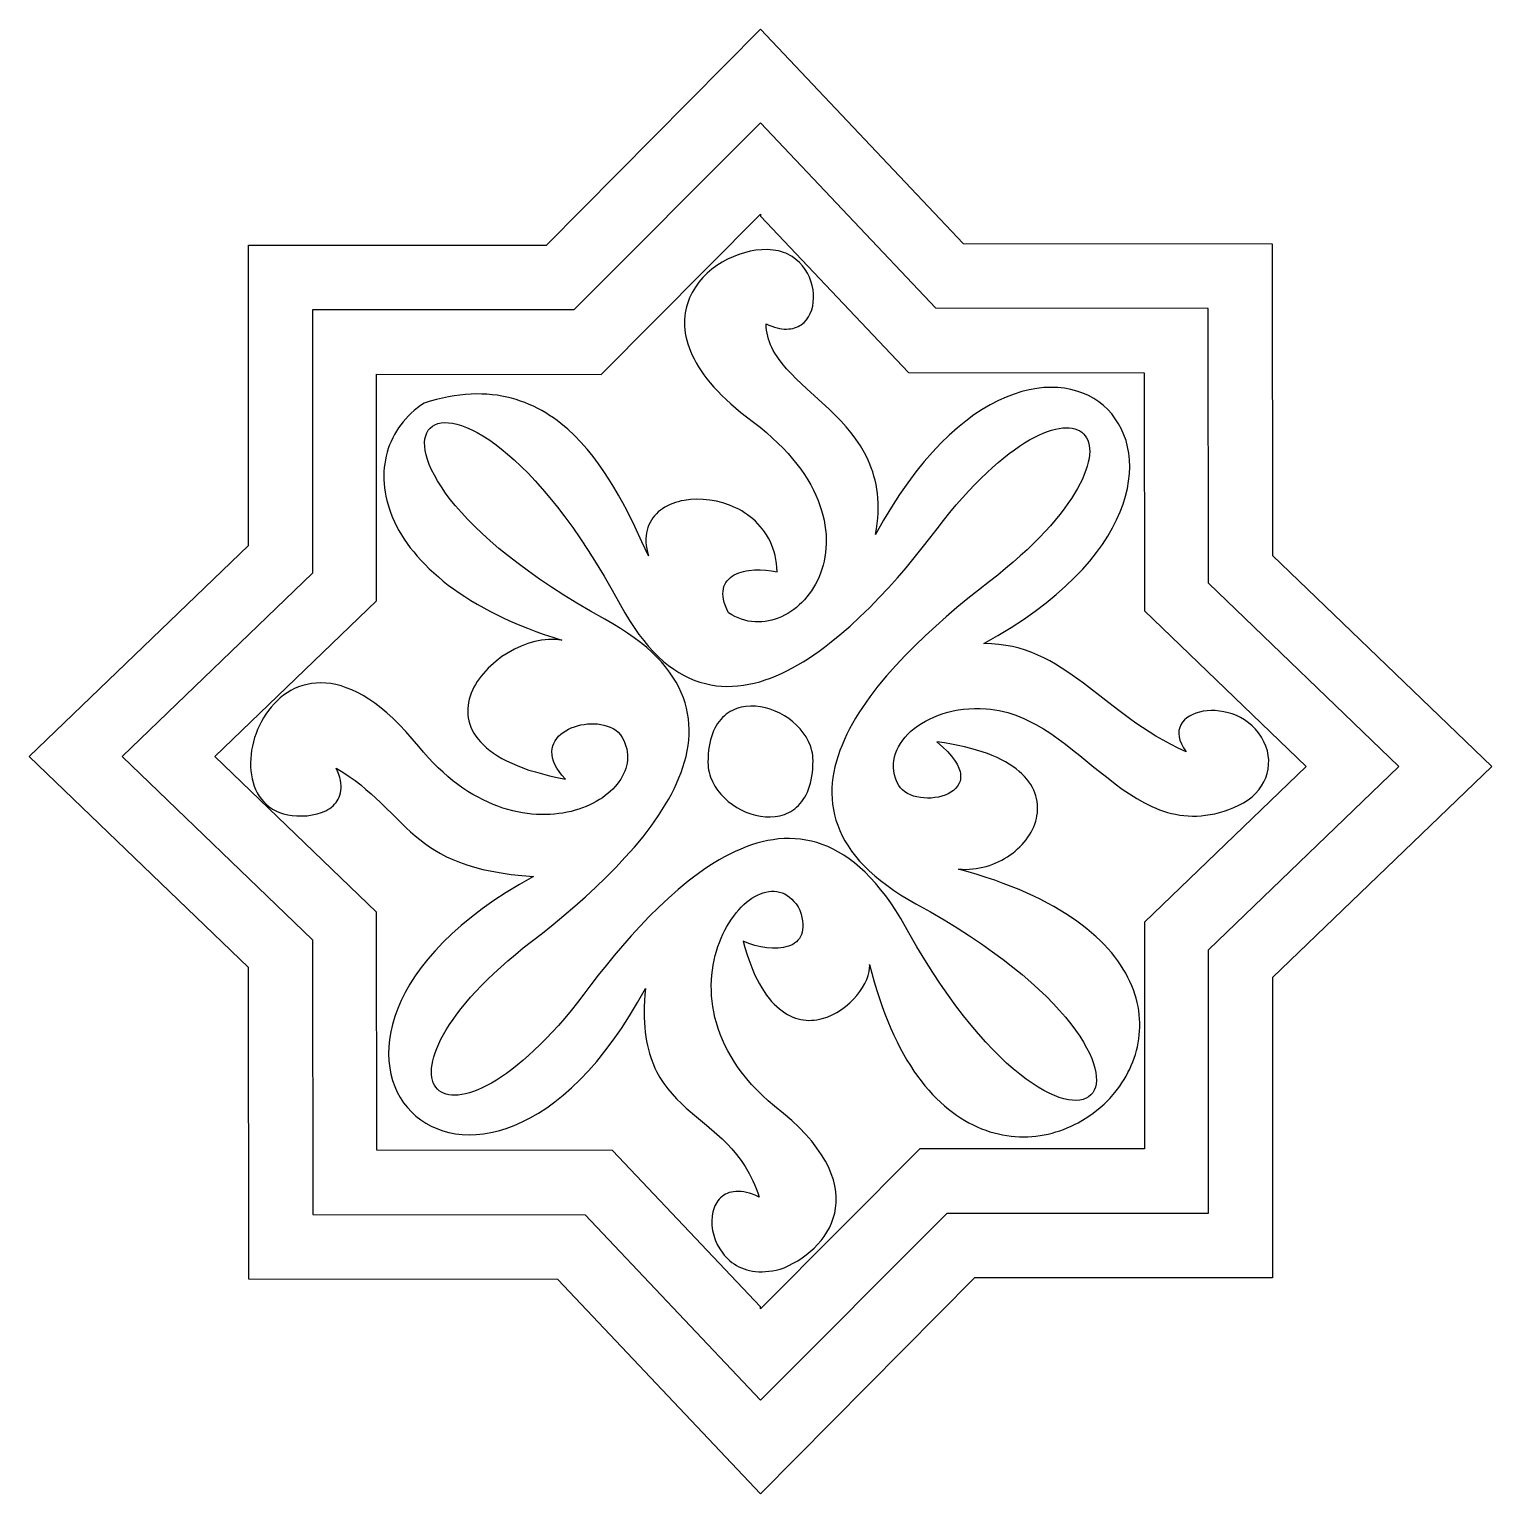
# Model space of a CAD drawing. Extents: x 1153 to 1359, y 576 to 598.
# Drawn here: x 1244.79 to 1266.75, y 575.87 to 597.87 of the extents above; entities that cross this region are included whole.
import ezdxf

# ---------------------------------------------------------------- set-up
doc = ezdxf.new("R2010")
doc.units = 0
doc.layers.add('LAYER_1', color=18, linetype='CONTINUOUS')

msp = doc.modelspace()

# ---------------------------------------------------------------- linework, layer by layer
at = {"layer": 'LAYER_1'}
for points in [[(1266.752, 586.794), (1263.459, 583.625), (1263.461, 579.112), (1258.986, 579.112), (1255.77, 575.869), (1252.724, 579.088), (1248.084, 579.093), (1248.081, 583.774), (1244.787, 586.944), (1248.081, 590.113), (1248.079, 594.626), (1252.554, 594.625), (1255.77, 597.869), (1258.815, 594.65), (1263.456, 594.644), (1263.458, 589.963)], [(1262.497, 584.04), (1265.359, 586.794), (1262.497, 589.548), (1262.495, 593.676), (1258.403, 593.68), (1255.77, 596.464), (1252.965, 593.655), (1249.041, 593.656), (1249.042, 589.698), (1246.18, 586.944), (1249.043, 584.189), (1249.045, 580.062), (1253.136, 580.057), (1255.77, 577.273), (1258.574, 580.082), (1262.499, 580.082)], [(1263.966, 586.794), (1261.535, 584.455), (1261.536, 581.052), (1258.163, 581.052), (1255.77, 578.648), (1255.77, 578.678), (1253.548, 581.026), (1250.006, 581.03), (1250.004, 584.605), (1247.573, 586.944), (1250.004, 589.283), (1250.003, 592.686), (1253.377, 592.685), (1255.77, 595.09), (1255.77, 595.059), (1257.991, 592.711), (1261.534, 592.707), (1261.535, 589.133)], [(1262.164, 587.015), (1262.044, 587.071), (1261.929, 587.129), (1261.817, 587.189), (1261.71, 587.251), (1261.606, 587.315), (1261.506, 587.38), (1261.408, 587.446), (1261.313, 587.513), (1261.131, 587.649), (1260.956, 587.784), (1260.619, 588.045), (1260.453, 588.166), (1260.369, 588.223), (1260.285, 588.278), (1260.2, 588.33), (1260.114, 588.379), (1260.026, 588.425), (1259.937, 588.467), (1259.845, 588.505), (1259.751, 588.539), (1259.655, 588.569), (1259.556, 588.594), (1259.453, 588.613), (1259.347, 588.628), (1259.238, 588.637), (1259.124, 588.64), (1259.335, 588.76), (1259.533, 588.881), (1259.72, 589.003), (1259.895, 589.127), (1260.058, 589.251), (1260.211, 589.377), (1260.353, 589.502), (1260.483, 589.628), (1260.604, 589.754), (1260.714, 589.88), (1260.814, 590.006), (1260.904, 590.13), (1260.985, 590.254), (1261.056, 590.377), (1261.119, 590.499), (1261.172, 590.619), (1261.216, 590.737), (1261.252, 590.854), (1261.28, 590.968), (1261.299, 591.08), (1261.311, 591.189), (1261.315, 591.296), (1261.312, 591.399), (1261.301, 591.499), (1261.284, 591.596), (1261.26, 591.689), (1261.229, 591.778), (1261.192, 591.863), (1261.149, 591.943), (1261.099, 592.019), (1261.045, 592.09), (1260.985, 592.156), (1260.919, 592.216), (1260.849, 592.272), (1260.774, 592.321), (1260.694, 592.365), (1260.61, 592.402), (1260.522, 592.433), (1260.429, 592.458), (1260.334, 592.475), (1260.234, 592.486), (1260.132, 592.489), (1260.026, 592.485), (1259.918, 592.473), (1259.807, 592.453), (1259.694, 592.426), (1259.578, 592.389), (1259.461, 592.344), (1259.342, 592.291), (1259.221, 592.228), (1259.099, 592.156), (1258.976, 592.075), (1258.852, 591.984), (1258.728, 591.883), (1258.603, 591.772), (1258.478, 591.65), (1258.353, 591.518), (1258.229, 591.375), (1258.104, 591.222), (1257.981, 591.057), (1257.858, 590.88), (1257.737, 590.692), (1257.617, 590.492), (1257.498, 590.28), (1257.513, 590.363), (1257.524, 590.445), (1257.532, 590.525), (1257.536, 590.602), (1257.538, 590.678), (1257.537, 590.752), (1257.533, 590.824), (1257.526, 590.894), (1257.517, 590.962), (1257.505, 591.028), (1257.491, 591.093), (1257.474, 591.156), (1257.455, 591.218), (1257.434, 591.278), (1257.411, 591.336), (1257.387, 591.394), (1257.36, 591.449), (1257.331, 591.504), (1257.27, 591.609), (1257.202, 591.709), (1257.13, 591.805), (1257.054, 591.898), (1256.974, 591.986), (1256.891, 592.072), (1256.807, 592.155), (1256.636, 592.314), (1256.468, 592.468), (1256.307, 592.618), (1256.233, 592.694), (1256.162, 592.77), (1256.097, 592.846), (1256.038, 592.924), (1255.986, 593.004), (1255.962, 593.045), (1255.941, 593.086), (1255.922, 593.128), (1255.905, 593.171), (1255.89, 593.214), (1255.878, 593.258), (1255.868, 593.303), (1255.861, 593.349), (1255.856, 593.395), (1255.854, 593.443), (1255.897, 593.424), (1255.939, 593.408), (1255.979, 593.394), (1256.018, 593.384), (1256.056, 593.375), (1256.092, 593.37), (1256.127, 593.366), (1256.161, 593.365), (1256.193, 593.367), (1256.224, 593.37), (1256.254, 593.375), (1256.282, 593.383), (1256.309, 593.392), (1256.335, 593.404), (1256.359, 593.417), (1256.382, 593.431), (1256.404, 593.448), (1256.424, 593.466), (1256.461, 593.506), (1256.492, 593.551), (1256.518, 593.6), (1256.539, 593.654), (1256.554, 593.711), (1256.563, 593.77), (1256.567, 593.831), (1256.566, 593.894), (1256.559, 593.957), (1256.546, 594.021), (1256.528, 594.083), (1256.505, 594.145), (1256.475, 594.205), (1256.441, 594.262), (1256.4, 594.316), (1256.354, 594.366), (1256.302, 594.412), (1256.245, 594.453), (1256.214, 594.471), (1256.182, 594.488), (1256.148, 594.503), (1256.113, 594.516), (1256.076, 594.528), (1256.038, 594.538), (1255.999, 594.546), (1255.958, 594.552), (1255.916, 594.556), (1255.872, 594.558), (1255.788, 594.556), (1255.702, 594.548), (1255.616, 594.533), (1255.529, 594.512), (1255.443, 594.485), (1255.358, 594.452), (1255.275, 594.413), (1255.194, 594.369), (1255.116, 594.319), (1255.041, 594.264), (1254.971, 594.204), (1254.905, 594.139), (1254.845, 594.07), (1254.791, 593.995), (1254.766, 593.956), (1254.744, 593.916), (1254.723, 593.875), (1254.703, 593.833), (1254.686, 593.79), (1254.671, 593.746), (1254.658, 593.701), (1254.647, 593.654), (1254.639, 593.607), (1254.633, 593.559), (1254.629, 593.51), (1254.628, 593.461), (1254.629, 593.41), (1254.634, 593.358), (1254.64, 593.306), (1254.65, 593.252), (1254.663, 593.198), (1254.678, 593.144), (1254.697, 593.088), (1254.719, 593.032), (1254.744, 592.975), (1254.772, 592.917), (1254.804, 592.858), (1254.839, 592.799), (1254.878, 592.739), (1254.92, 592.679), (1254.966, 592.618), (1255.016, 592.557), (1255.069, 592.494), (1255.127, 592.432), (1255.188, 592.369), (1255.254, 592.305), (1255.324, 592.241), (1255.398, 592.176), (1255.476, 592.111), (1255.559, 592.045), (1255.664, 591.968), (1255.764, 591.89), (1255.858, 591.811), (1255.947, 591.732), (1256.031, 591.653), (1256.11, 591.574), (1256.183, 591.495), (1256.252, 591.416), (1256.316, 591.337), (1256.375, 591.258), (1256.429, 591.18), (1256.479, 591.102), (1256.524, 591.024), (1256.565, 590.946), (1256.601, 590.869), (1256.634, 590.792), (1256.662, 590.716), (1256.687, 590.641), (1256.708, 590.567), (1256.724, 590.493), (1256.738, 590.42), (1256.747, 590.349), (1256.754, 590.278), (1256.757, 590.208), (1256.756, 590.14), (1256.753, 590.073), (1256.746, 590.007), (1256.737, 589.942), (1256.724, 589.879), (1256.709, 589.817), (1256.692, 589.757), (1256.671, 589.699), (1256.649, 589.642), (1256.624, 589.587), (1256.597, 589.534), (1256.567, 589.483), (1256.536, 589.434), (1256.503, 589.387), (1256.467, 589.342), (1256.431, 589.299), (1256.392, 589.258), (1256.352, 589.22), (1256.311, 589.184), (1256.268, 589.151), (1256.224, 589.12), (1256.179, 589.092), (1256.132, 589.066), (1256.085, 589.043), (1256.037, 589.023), (1255.989, 589.006), (1255.94, 588.992), (1255.89, 588.98), (1255.84, 588.972), (1255.789, 588.967), (1255.739, 588.965), (1255.688, 588.967), (1255.637, 588.971), (1255.586, 588.979), (1255.536, 588.991), (1255.485, 589.006), (1255.436, 589.025), (1255.386, 589.047), (1255.338, 589.074), (1255.29, 589.104), (1255.263, 589.158), (1255.242, 589.209), (1255.226, 589.258), (1255.214, 589.305), (1255.207, 589.348), (1255.205, 589.389), (1255.207, 589.428), (1255.212, 589.464), (1255.221, 589.498), (1255.234, 589.529), (1255.251, 589.558), (1255.27, 589.585), (1255.292, 589.61), (1255.318, 589.632), (1255.345, 589.653), (1255.375, 589.671), (1255.408, 589.687), (1255.442, 589.701), (1255.478, 589.714), (1255.516, 589.724), (1255.555, 589.732), (1255.595, 589.739), (1255.679, 589.747), (1255.764, 589.748), (1255.851, 589.743), (1255.937, 589.733), (1256.02, 589.716), (1256.017, 589.781), (1256.011, 589.843), (1256.002, 589.904), (1255.989, 589.963), (1255.975, 590.019), (1255.957, 590.074), (1255.937, 590.127), (1255.914, 590.177), (1255.889, 590.226), (1255.861, 590.273), (1255.832, 590.318), (1255.8, 590.36), (1255.766, 590.401), (1255.731, 590.44), (1255.694, 590.477), (1255.655, 590.512), (1255.615, 590.545), (1255.574, 590.576), (1255.531, 590.605), (1255.487, 590.632), (1255.442, 590.657), (1255.396, 590.68), (1255.349, 590.702), (1255.302, 590.721), (1255.205, 590.754), (1255.107, 590.779), (1255.008, 590.797), (1254.909, 590.807), (1254.812, 590.81), (1254.716, 590.804), (1254.624, 590.792), (1254.579, 590.783), (1254.535, 590.772), (1254.492, 590.759), (1254.451, 590.744), (1254.411, 590.728), (1254.372, 590.709), (1254.335, 590.689), (1254.3, 590.667), (1254.267, 590.643), (1254.235, 590.617), (1254.206, 590.59), (1254.178, 590.56), (1254.153, 590.529), (1254.131, 590.496), (1254.111, 590.461), (1254.093, 590.424), (1254.078, 590.385), (1254.067, 590.345), (1254.058, 590.303), (1254.052, 590.259), (1254.049, 590.213), (1254.049, 590.165), (1254.053, 590.116), (1254.06, 590.065), (1254.071, 590.012), (1254.086, 589.957), (1253.989, 590.171), (1253.883, 590.398), (1253.766, 590.634), (1253.703, 590.753), (1253.637, 590.872), (1253.567, 590.991), (1253.494, 591.109), (1253.418, 591.226), (1253.338, 591.34), (1253.254, 591.452), (1253.165, 591.56), (1253.073, 591.664), (1252.977, 591.764), (1252.875, 591.859), (1252.77, 591.948), (1252.715, 591.99), (1252.659, 592.03), (1252.602, 592.069), (1252.543, 592.106), (1252.484, 592.141), (1252.423, 592.174), (1252.36, 592.205), (1252.297, 592.233), (1252.232, 592.26), (1252.166, 592.284), (1252.098, 592.307), (1252.029, 592.326), (1251.958, 592.343), (1251.886, 592.358), (1251.813, 592.37), (1251.738, 592.379), (1251.661, 592.386), (1251.583, 592.389), (1251.504, 592.39), (1251.423, 592.387), (1251.34, 592.382), (1251.256, 592.373), (1251.17, 592.361), (1251.082, 592.346), (1250.993, 592.328), (1250.902, 592.306), (1250.81, 592.28), (1250.716, 592.251), (1250.665, 592.216), (1250.616, 592.18), (1250.569, 592.142), (1250.524, 592.102), (1250.481, 592.06), (1250.441, 592.017), (1250.402, 591.973), (1250.366, 591.927), (1250.333, 591.88), (1250.301, 591.831), (1250.272, 591.781), (1250.245, 591.73), (1250.221, 591.678), (1250.199, 591.625), (1250.179, 591.57), (1250.162, 591.515), (1250.147, 591.458), (1250.135, 591.401), (1250.125, 591.343), (1250.118, 591.284), (1250.114, 591.224), (1250.112, 591.164), (1250.113, 591.103), (1250.116, 591.041), (1250.122, 590.979), (1250.131, 590.916), (1250.143, 590.853), (1250.158, 590.79), (1250.175, 590.726), (1250.195, 590.662), (1250.218, 590.597), (1250.244, 590.533), (1250.273, 590.468), (1250.305, 590.403), (1250.34, 590.339), (1250.378, 590.274), (1250.419, 590.21), (1250.463, 590.145), (1250.51, 590.081), (1250.561, 590.017), (1250.614, 589.953), (1250.671, 589.89), (1250.731, 589.827), (1250.794, 589.765), (1250.861, 589.703), (1250.931, 589.641), (1251.004, 589.58), (1251.08, 589.52), (1251.16, 589.461), (1251.244, 589.402), (1251.33, 589.345), (1251.421, 589.288), (1251.514, 589.232), (1251.612, 589.177), (1251.713, 589.123), (1251.817, 589.07), (1251.925, 589.018), (1252.037, 588.968), (1252.153, 588.918), (1252.272, 588.87), (1252.395, 588.824), (1252.521, 588.778), (1252.652, 588.735), (1252.786, 588.692), (1252.737, 588.698), (1252.686, 588.702), (1252.636, 588.702), (1252.584, 588.701), (1252.533, 588.696), (1252.481, 588.689), (1252.43, 588.68), (1252.378, 588.669), (1252.326, 588.655), (1252.275, 588.639), (1252.224, 588.621), (1252.174, 588.601), (1252.074, 588.556), (1251.978, 588.503), (1251.886, 588.444), (1251.799, 588.378), (1251.717, 588.308), (1251.679, 588.271), (1251.642, 588.232), (1251.607, 588.193), (1251.574, 588.153), (1251.544, 588.111), (1251.515, 588.069), (1251.489, 588.026), (1251.465, 587.983), (1251.443, 587.939), (1251.425, 587.894), (1251.408, 587.849), (1251.395, 587.803), (1251.385, 587.757), (1251.377, 587.711), (1251.373, 587.664), (1251.372, 587.618), (1251.375, 587.571), (1251.381, 587.525), (1251.39, 587.478), (1251.403, 587.432), (1251.42, 587.386), (1251.441, 587.34), (1251.466, 587.295), (1251.494, 587.25), (1251.528, 587.206), (1251.565, 587.162), (1251.607, 587.119), (1251.653, 587.076), (1251.704, 587.035), (1251.76, 586.994), (1251.821, 586.955), (1251.886, 586.916), (1251.957, 586.879), (1252.033, 586.842), (1252.114, 586.807), (1252.2, 586.774), (1252.292, 586.741), (1252.39, 586.711), (1252.493, 586.681), (1252.603, 586.654), (1252.718, 586.628), (1252.839, 586.603), (1252.788, 586.661), (1252.744, 586.716), (1252.709, 586.771), (1252.681, 586.823), (1252.66, 586.874), (1252.646, 586.924), (1252.639, 586.971), (1252.637, 587.017), (1252.642, 587.06), (1252.652, 587.102), (1252.666, 587.141), (1252.686, 587.179), (1252.71, 587.214), (1252.738, 587.247), (1252.77, 587.277), (1252.805, 587.305), (1252.844, 587.331), (1252.885, 587.354), (1252.928, 587.374), (1252.974, 587.392), (1253.021, 587.407), (1253.069, 587.418), (1253.119, 587.427), (1253.169, 587.433), (1253.22, 587.436), (1253.271, 587.436), (1253.321, 587.433), (1253.371, 587.426), (1253.419, 587.416), (1253.466, 587.402), (1253.512, 587.385), (1253.556, 587.365), (1253.597, 587.339), (1253.633, 587.307), (1253.666, 587.27), (1253.694, 587.227), (1253.716, 587.185), (1253.734, 587.143), (1253.749, 587.1), (1253.76, 587.058), (1253.768, 587.015), (1253.772, 586.972), (1253.773, 586.93), (1253.771, 586.887), (1253.765, 586.845), (1253.757, 586.803), (1253.745, 586.762), (1253.731, 586.721), (1253.713, 586.681), (1253.693, 586.641), (1253.67, 586.602), (1253.644, 586.564), (1253.616, 586.527), (1253.585, 586.491), (1253.551, 586.455), (1253.516, 586.421), (1253.478, 586.388), (1253.437, 586.356), (1253.395, 586.325), (1253.35, 586.296), (1253.303, 586.268), (1253.255, 586.242), (1253.204, 586.217), (1253.152, 586.194), (1253.097, 586.173), (1253.042, 586.153), (1252.984, 586.136), (1252.925, 586.12), (1252.864, 586.106), (1252.802, 586.095), (1252.739, 586.086), (1252.675, 586.078), (1252.609, 586.074), (1252.542, 586.071), (1252.474, 586.071), (1252.405, 586.074), (1252.335, 586.079), (1252.264, 586.087), (1252.193, 586.098), (1252.121, 586.112), (1252.048, 586.128), (1251.975, 586.148), (1251.901, 586.17), (1251.826, 586.196), (1251.752, 586.225), (1251.677, 586.257), (1251.602, 586.292), (1251.527, 586.331), (1251.451, 586.374), (1251.376, 586.42), (1251.301, 586.47), (1251.226, 586.523), (1251.151, 586.58), (1251.076, 586.641), (1251.002, 586.706), (1250.928, 586.775), (1250.855, 586.848), (1250.782, 586.926), (1250.71, 587.007), (1250.639, 587.093), (1250.54, 587.211), (1250.443, 587.321), (1250.347, 587.422), (1250.252, 587.514), (1250.159, 587.599), (1250.067, 587.675), (1249.977, 587.743), (1249.888, 587.804), (1249.801, 587.858), (1249.715, 587.904), (1249.632, 587.944), (1249.549, 587.977), (1249.469, 588.003), (1249.391, 588.024), (1249.314, 588.038), (1249.239, 588.046), (1249.166, 588.049), (1249.096, 588.047), (1249.027, 588.04), (1248.96, 588.027), (1248.896, 588.01), (1248.833, 587.989), (1248.773, 587.963), (1248.716, 587.934), (1248.66, 587.9), (1248.607, 587.864), (1248.556, 587.823), (1248.508, 587.78), (1248.463, 587.734), (1248.419, 587.685), (1248.379, 587.634), (1248.341, 587.581), (1248.306, 587.525), (1248.273, 587.468), (1248.244, 587.409), (1248.217, 587.35), (1248.193, 587.289), (1248.172, 587.227), (1248.154, 587.164), (1248.139, 587.101), (1248.127, 587.038), (1248.119, 586.975), (1248.113, 586.912), (1248.111, 586.85), (1248.111, 586.789), (1248.115, 586.728), (1248.123, 586.668), (1248.134, 586.61), (1248.148, 586.554), (1248.166, 586.499), (1248.187, 586.447), (1248.212, 586.396), (1248.241, 586.348), (1248.273, 586.303), (1248.309, 586.261), (1248.349, 586.222), (1248.392, 586.186), (1248.439, 586.154), (1248.491, 586.126), (1248.546, 586.102), (1248.605, 586.082), (1248.668, 586.067), (1248.736, 586.056), (1248.807, 586.051), (1248.885, 586.05), (1248.962, 586.054), (1249.038, 586.065), (1249.11, 586.081), (1249.178, 586.102), (1249.242, 586.13), (1249.272, 586.146), (1249.3, 586.164), (1249.326, 586.183), (1249.351, 586.204), (1249.373, 586.226), (1249.394, 586.251), (1249.412, 586.276), (1249.428, 586.304), (1249.442, 586.333), (1249.453, 586.364), (1249.462, 586.396), (1249.467, 586.431), (1249.47, 586.467), (1249.469, 586.505), (1249.466, 586.545), (1249.459, 586.586), (1249.449, 586.63), (1249.435, 586.675), (1249.418, 586.722), (1249.397, 586.771), (1249.497, 586.708), (1249.592, 586.645), (1249.681, 586.581), (1249.765, 586.516), (1249.844, 586.45), (1249.92, 586.385), (1250.061, 586.253), (1250.321, 585.995), (1250.449, 585.871), (1250.515, 585.811), (1250.582, 585.752), (1250.652, 585.695), (1250.724, 585.64), (1250.8, 585.586), (1250.88, 585.535), (1250.965, 585.486), (1251.054, 585.439), (1251.15, 585.395), (1251.251, 585.354), (1251.36, 585.315), (1251.476, 585.28), (1251.6, 585.248), (1251.732, 585.219), (1251.874, 585.194), (1252.025, 585.173), (1252.187, 585.156), (1252.36, 585.143), (1252.149, 585.023), (1251.951, 584.902), (1251.765, 584.779), (1251.59, 584.656), (1251.427, 584.531), (1251.274, 584.405), (1251.133, 584.279), (1251.003, 584.153), (1250.883, 584.026), (1250.774, 583.9), (1250.674, 583.774), (1250.585, 583.648), (1250.505, 583.524), (1250.434, 583.4), (1250.373, 583.278), (1250.321, 583.157), (1250.277, 583.037), (1250.243, 582.92), (1250.216, 582.805), (1250.197, 582.692), (1250.187, 582.582), (1250.184, 582.475), (1250.188, 582.37), (1250.2, 582.269), (1250.219, 582.172), (1250.244, 582.078), (1250.276, 581.988), (1250.315, 581.902), (1250.359, 581.82), (1250.41, 581.743), (1250.466, 581.671), (1250.527, 581.604), (1250.594, 581.543), (1250.666, 581.486), (1250.742, 581.436), (1250.823, 581.391), (1250.908, 581.353), (1250.998, 581.321), (1251.091, 581.295), (1251.188, 581.277), (1251.289, 581.265), (1251.392, 581.261), (1251.499, 581.264), (1251.609, 581.275), (1251.721, 581.294), (1251.835, 581.321), (1251.952, 581.356), (1252.07, 581.4), (1252.19, 581.453), (1252.312, 581.515), (1252.434, 581.586), (1252.558, 581.667), (1252.683, 581.757), (1252.808, 581.858), (1252.933, 581.968), (1253.059, 582.089), (1253.184, 582.221), (1253.309, 582.363), (1253.434, 582.517), (1253.558, 582.681), (1253.681, 582.858), (1253.802, 583.046), (1253.923, 583.246), (1254.041, 583.458), (1254.033, 583.365), (1254.027, 583.275), (1254.024, 583.189), (1254.023, 583.105), (1254.024, 583.025), (1254.027, 582.948), (1254.032, 582.873), (1254.039, 582.801), (1254.048, 582.732), (1254.059, 582.666), (1254.072, 582.601), (1254.087, 582.54), (1254.103, 582.48), (1254.121, 582.423), (1254.141, 582.368), (1254.162, 582.315), (1254.184, 582.264), (1254.208, 582.214), (1254.26, 582.121), (1254.316, 582.033), (1254.377, 581.951), (1254.442, 581.874), (1254.51, 581.801), (1254.581, 581.731), (1254.654, 581.663), (1254.806, 581.533), (1254.961, 581.404), (1255.116, 581.27), (1255.192, 581.2), (1255.267, 581.126), (1255.34, 581.048), (1255.41, 580.965), (1255.477, 580.877), (1255.54, 580.782), (1255.6, 580.681), (1255.655, 580.571), (1255.681, 580.513), (1255.705, 580.453), (1255.728, 580.391), (1255.75, 580.326), (1255.7, 580.348), (1255.651, 580.367), (1255.605, 580.382), (1255.561, 580.393), (1255.518, 580.402), (1255.477, 580.407), (1255.438, 580.41), (1255.401, 580.409), (1255.366, 580.406), (1255.333, 580.4), (1255.301, 580.392), (1255.271, 580.381), (1255.243, 580.367), (1255.217, 580.352), (1255.193, 580.335), (1255.17, 580.315), (1255.149, 580.294), (1255.13, 580.27), (1255.113, 580.246), (1255.098, 580.219), (1255.084, 580.192), (1255.072, 580.163), (1255.062, 580.132), (1255.054, 580.101), (1255.042, 580.036), (1255.038, 579.967), (1255.041, 579.897), (1255.05, 579.825), (1255.067, 579.754), (1255.09, 579.683), (1255.121, 579.613), (1255.158, 579.546), (1255.202, 579.482), (1255.226, 579.452), (1255.252, 579.423), (1255.28, 579.395), (1255.31, 579.369), (1255.341, 579.344), (1255.374, 579.32), (1255.409, 579.299), (1255.445, 579.279), (1255.483, 579.261), (1255.522, 579.246), (1255.563, 579.232), (1255.606, 579.221), (1255.651, 579.213), (1255.697, 579.207), (1255.744, 579.203), (1255.794, 579.202), (1255.845, 579.205), (1255.897, 579.21), (1255.952, 579.218), (1256.007, 579.229), (1256.065, 579.244), (1256.124, 579.263), (1256.193, 579.295), (1256.262, 579.33), (1256.329, 579.369), (1256.394, 579.412), (1256.457, 579.457), (1256.517, 579.506), (1256.574, 579.559), (1256.628, 579.614), (1256.679, 579.672), (1256.725, 579.734), (1256.767, 579.798), (1256.804, 579.865), (1256.836, 579.935), (1256.863, 580.007), (1256.884, 580.082), (1256.898, 580.16), (1256.906, 580.24), (1256.907, 580.323), (1256.9, 580.408), (1256.886, 580.495), (1256.864, 580.584), (1256.833, 580.676), (1256.794, 580.769), (1256.745, 580.865), (1256.687, 580.962), (1256.618, 581.061), (1256.54, 581.163), (1256.451, 581.265), (1256.351, 581.37), (1256.239, 581.476), (1256.116, 581.583), (1255.981, 581.692), (1255.886, 581.772), (1255.798, 581.853), (1255.715, 581.935), (1255.637, 582.017), (1255.565, 582.1), (1255.498, 582.183), (1255.436, 582.267), (1255.379, 582.351), (1255.327, 582.436), (1255.279, 582.52), (1255.236, 582.605), (1255.197, 582.689), (1255.163, 582.773), (1255.133, 582.857), (1255.107, 582.941), (1255.086, 583.024), (1255.068, 583.107), (1255.053, 583.188), (1255.043, 583.27), (1255.035, 583.35), (1255.032, 583.43), (1255.031, 583.508), (1255.034, 583.585), (1255.039, 583.661), (1255.048, 583.736), (1255.059, 583.81), (1255.073, 583.882), (1255.09, 583.952), (1255.109, 584.021), (1255.13, 584.087), (1255.153, 584.152), (1255.179, 584.216), (1255.206, 584.277), (1255.235, 584.335), (1255.266, 584.392), (1255.299, 584.446), (1255.333, 584.498), (1255.368, 584.547), (1255.404, 584.594), (1255.442, 584.638), (1255.481, 584.679), (1255.52, 584.718), (1255.56, 584.753), (1255.601, 584.785), (1255.642, 584.814), (1255.684, 584.84), (1255.726, 584.862), (1255.768, 584.881), (1255.81, 584.896), (1255.852, 584.908), (1255.894, 584.916), (1255.935, 584.92), (1255.976, 584.92), (1256.016, 584.916), (1256.056, 584.908), (1256.095, 584.895), (1256.133, 584.879), (1256.169, 584.858), (1256.205, 584.832), (1256.239, 584.802), (1256.272, 584.767), (1256.304, 584.728), (1256.333, 584.683), (1256.361, 584.634), (1256.379, 584.577), (1256.393, 584.524), (1256.402, 584.474), (1256.406, 584.427), (1256.407, 584.383), (1256.403, 584.342), (1256.396, 584.305), (1256.385, 584.27), (1256.37, 584.238), (1256.353, 584.21), (1256.332, 584.183), (1256.308, 584.16), (1256.282, 584.139), (1256.253, 584.121), (1256.221, 584.105), (1256.188, 584.092), (1256.152, 584.082), (1256.115, 584.073), (1256.076, 584.067), (1256.036, 584.063), (1255.994, 584.062), (1255.951, 584.062), (1255.864, 584.069), (1255.774, 584.083), (1255.683, 584.105), (1255.594, 584.134), (1255.507, 584.169), (1255.534, 584.072), (1255.563, 583.981), (1255.592, 583.894), (1255.623, 583.812), (1255.654, 583.735), (1255.687, 583.661), (1255.721, 583.592), (1255.755, 583.528), (1255.79, 583.467), (1255.826, 583.411), (1255.862, 583.358), (1255.9, 583.31), (1255.937, 583.265), (1255.976, 583.223), (1256.014, 583.186), (1256.053, 583.152), (1256.093, 583.121), (1256.133, 583.094), (1256.173, 583.069), (1256.213, 583.048), (1256.254, 583.03), (1256.294, 583.015), (1256.335, 583.003), (1256.375, 582.993), (1256.416, 582.986), (1256.457, 582.982), (1256.497, 582.98), (1256.537, 582.981), (1256.577, 582.984), (1256.616, 582.989), (1256.656, 582.996), (1256.694, 583.006), (1256.771, 583.03), (1256.844, 583.061), (1256.916, 583.099), (1256.984, 583.142), (1257.048, 583.189), (1257.109, 583.241), (1257.165, 583.296), (1257.217, 583.354), (1257.263, 583.414), (1257.304, 583.475), (1257.339, 583.536), (1257.367, 583.596), (1257.389, 583.656), (1257.403, 583.714), (1257.409, 583.769), (1257.41, 583.796), (1257.408, 583.821), (1257.442, 583.687), (1257.478, 583.557), (1257.516, 583.43), (1257.555, 583.308), (1257.595, 583.19), (1257.638, 583.076), (1257.681, 582.966), (1257.726, 582.859), (1257.772, 582.757), (1257.82, 582.658), (1257.868, 582.563), (1257.918, 582.472), (1257.969, 582.384), (1258.021, 582.3), (1258.074, 582.219), (1258.129, 582.142), (1258.184, 582.069), (1258.24, 581.998), (1258.296, 581.932), (1258.354, 581.868), (1258.412, 581.808), (1258.471, 581.751), (1258.531, 581.698), (1258.591, 581.647), (1258.652, 581.6), (1258.713, 581.556), (1258.775, 581.514), (1258.837, 581.476), (1258.899, 581.441), (1258.962, 581.408), (1259.025, 581.379), (1259.088, 581.352), (1259.152, 581.328), (1259.215, 581.307), (1259.279, 581.288), (1259.343, 581.273), (1259.406, 581.259), (1259.47, 581.249), (1259.533, 581.24), (1259.596, 581.235), (1259.659, 581.231), (1259.722, 581.23), (1259.784, 581.232), (1259.846, 581.235), (1259.907, 581.241), (1259.968, 581.249), (1260.029, 581.26), (1260.089, 581.272), (1260.148, 581.287), (1260.207, 581.303), (1260.265, 581.322), (1260.322, 581.342), (1260.378, 581.364), (1260.434, 581.389), (1260.488, 581.415), (1260.542, 581.442), (1260.646, 581.503), (1260.746, 581.57), (1260.841, 581.644), (1260.931, 581.723), (1261.015, 581.808), (1261.094, 581.898), (1261.13, 581.944), (1261.166, 581.992), (1261.199, 582.041), (1261.231, 582.091), (1261.261, 582.142), (1261.289, 582.195), (1261.315, 582.248), (1261.339, 582.302), (1261.362, 582.356), (1261.382, 582.412), (1261.4, 582.468), (1261.416, 582.525), (1261.43, 582.583), (1261.442, 582.642), (1261.452, 582.7), (1261.459, 582.76), (1261.464, 582.82), (1261.466, 582.88), (1261.466, 582.941), (1261.463, 583.003), (1261.458, 583.064), (1261.45, 583.126), (1261.44, 583.188), (1261.427, 583.25), (1261.411, 583.313), (1261.392, 583.375), (1261.371, 583.438), (1261.346, 583.501), (1261.319, 583.563), (1261.289, 583.626), (1261.255, 583.688), (1261.219, 583.75), (1261.179, 583.812), (1261.136, 583.874), (1261.09, 583.936), (1261.041, 583.997), (1260.988, 584.058), (1260.932, 584.118), (1260.873, 584.178), (1260.81, 584.237), (1260.743, 584.296), (1260.673, 584.355), (1260.6, 584.412), (1260.522, 584.469), (1260.441, 584.525), (1260.356, 584.581), (1260.268, 584.636), (1260.175, 584.689), (1260.079, 584.742), (1259.978, 584.794), (1259.874, 584.845), (1259.765, 584.895), (1259.653, 584.944), (1259.536, 584.992), (1259.415, 585.038), (1259.29, 585.084), (1259.16, 585.128), (1259.026, 585.171), (1258.888, 585.212), (1258.745, 585.252), (1258.799, 585.249), (1258.852, 585.248), (1258.905, 585.25), (1258.957, 585.254), (1259.009, 585.26), (1259.06, 585.269), (1259.11, 585.28), (1259.16, 585.293), (1259.209, 585.308), (1259.257, 585.325), (1259.303, 585.344), (1259.349, 585.365), (1259.393, 585.387), (1259.437, 585.412), (1259.479, 585.438), (1259.519, 585.465), (1259.559, 585.494), (1259.596, 585.524), (1259.632, 585.556), (1259.667, 585.589), (1259.699, 585.623), (1259.73, 585.658), (1259.759, 585.694), (1259.786, 585.731), (1259.811, 585.769), (1259.834, 585.808), (1259.854, 585.848), (1259.873, 585.888), (1259.889, 585.929), (1259.903, 585.97), (1259.914, 586.012), (1259.922, 586.054), (1259.929, 586.097), (1259.932, 586.139), (1259.932, 586.182), (1259.93, 586.225), (1259.925, 586.268), (1259.917, 586.311), (1259.906, 586.353), (1259.891, 586.396), (1259.874, 586.438), (1259.853, 586.48), (1259.829, 586.522), (1259.801, 586.562), (1259.77, 586.603), (1259.736, 586.642), (1259.697, 586.681), (1259.655, 586.72), (1259.61, 586.757), (1259.56, 586.793), (1259.506, 586.829), (1259.449, 586.863), (1259.387, 586.896), (1259.322, 586.928), (1259.251, 586.958), (1259.177, 586.987), (1259.099, 587.015), (1259.015, 587.041), (1258.928, 587.066), (1258.836, 587.089), (1258.739, 587.11), (1258.637, 587.129), (1258.531, 587.147), (1258.419, 587.162), (1258.504, 587.089), (1258.577, 587.018), (1258.637, 586.951), (1258.685, 586.888), (1258.723, 586.827), (1258.75, 586.77), (1258.767, 586.716), (1258.772, 586.69), (1258.775, 586.665), (1258.776, 586.641), (1258.775, 586.618), (1258.772, 586.596), (1258.767, 586.574), (1258.751, 586.534), (1258.729, 586.496), (1258.701, 586.463), (1258.668, 586.433), (1258.629, 586.406), (1258.587, 586.383), (1258.541, 586.363), (1258.492, 586.347), (1258.441, 586.334), (1258.388, 586.326), (1258.334, 586.32), (1258.279, 586.319), (1258.225, 586.321), (1258.171, 586.327), (1258.119, 586.336), (1258.069, 586.35), (1258.022, 586.367), (1257.978, 586.388), (1257.937, 586.412), (1257.901, 586.441), (1257.871, 586.474), (1257.846, 586.51), (1257.819, 586.563), (1257.797, 586.617), (1257.782, 586.67), (1257.772, 586.724), (1257.767, 586.778), (1257.767, 586.832), (1257.773, 586.885), (1257.784, 586.937), (1257.799, 586.989), (1257.819, 587.04), (1257.844, 587.091), (1257.873, 587.14), (1257.906, 587.187), (1257.943, 587.234), (1257.985, 587.279), (1258.03, 587.322), (1258.079, 587.363), (1258.131, 587.403), (1258.187, 587.44), (1258.246, 587.475), (1258.308, 587.507), (1258.373, 587.537), (1258.441, 587.564), (1258.512, 587.589), (1258.585, 587.61), (1258.661, 587.628), (1258.739, 587.643), (1258.819, 587.654), (1258.901, 587.662), (1258.985, 587.666), (1259.07, 587.666), (1259.157, 587.662), (1259.224, 587.656), (1259.29, 587.647), (1259.355, 587.635), (1259.419, 587.621), (1259.483, 587.604), (1259.545, 587.585), (1259.607, 587.563), (1259.667, 587.54), (1259.727, 587.514), (1259.787, 587.487), (1259.904, 587.426), (1260.018, 587.359), (1260.131, 587.287), (1260.241, 587.21), (1260.351, 587.129), (1260.458, 587.046), (1260.565, 586.96), (1260.778, 586.786), (1260.99, 586.616), (1261.097, 586.534), (1261.204, 586.455), (1261.313, 586.381), (1261.423, 586.312), (1261.535, 586.249), (1261.648, 586.193), (1261.706, 586.168), (1261.764, 586.145), (1261.823, 586.124), (1261.883, 586.105), (1261.943, 586.089), (1262.004, 586.075), (1262.066, 586.064), (1262.128, 586.056), (1262.192, 586.051), (1262.256, 586.048), (1262.321, 586.049), (1262.387, 586.053), (1262.454, 586.06), (1262.523, 586.07), (1262.592, 586.084), (1262.662, 586.102), (1262.734, 586.124), (1262.806, 586.149), (1262.88, 586.178), (1262.955, 586.212), (1263.026, 586.249), (1263.092, 586.291), (1263.152, 586.337), (1263.205, 586.388), (1263.253, 586.443), (1263.294, 586.501), (1263.329, 586.561), (1263.358, 586.624), (1263.379, 586.689), (1263.394, 586.756), (1263.402, 586.824), (1263.403, 586.892), (1263.396, 586.961), (1263.383, 587.029), (1263.361, 587.098), (1263.332, 587.165), (1263.294, 587.234), (1263.25, 587.297), (1263.203, 587.355), (1263.152, 587.406), (1263.097, 587.452), (1263.04, 587.493), (1262.98, 587.528), (1262.918, 587.558), (1262.856, 587.583), (1262.792, 587.602), (1262.728, 587.617), (1262.664, 587.627), (1262.601, 587.633), (1262.538, 587.634), (1262.478, 587.63), (1262.419, 587.623), (1262.363, 587.611), (1262.31, 587.595), (1262.261, 587.575), (1262.215, 587.551), (1262.174, 587.524), (1262.139, 587.493), (1262.108, 587.459), (1262.084, 587.421), (1262.066, 587.38), (1262.055, 587.336), (1262.052, 587.289), (1262.056, 587.24), (1262.069, 587.187), (1262.091, 587.132), (1262.122, 587.075)], [(1258.105, 584.731), (1258.322, 584.61), (1258.528, 584.488), (1258.725, 584.368), (1258.911, 584.248), (1259.088, 584.129), (1259.254, 584.011), (1259.412, 583.895), (1259.56, 583.78), (1259.699, 583.667), (1259.829, 583.555), (1259.95, 583.445), (1260.063, 583.337), (1260.166, 583.232), (1260.262, 583.129), (1260.349, 583.028), (1260.429, 582.93), (1260.5, 582.835), (1260.564, 582.743), (1260.62, 582.654), (1260.668, 582.569), (1260.71, 582.487), (1260.744, 582.408), (1260.771, 582.334), (1260.792, 582.263), (1260.806, 582.197), (1260.813, 582.134), (1260.815, 582.077), (1260.81, 582.023), (1260.799, 581.975), (1260.782, 581.931), (1260.759, 581.893), (1260.731, 581.86), (1260.698, 581.832), (1260.66, 581.81), (1260.616, 581.793), (1260.568, 581.783), (1260.515, 581.778), (1260.457, 581.78), (1260.395, 581.787), (1260.328, 581.802), (1260.258, 581.823), (1260.184, 581.851), (1260.106, 581.886), (1260.024, 581.928), (1259.939, 581.977), (1259.85, 582.034), (1259.759, 582.098), (1259.664, 582.17), (1259.567, 582.25), (1259.467, 582.339), (1259.365, 582.435), (1259.26, 582.54), (1259.153, 582.653), (1259.044, 582.775), (1258.933, 582.906), (1258.82, 583.046), (1258.706, 583.196), (1258.591, 583.354), (1258.474, 583.522), (1258.356, 583.7), (1258.238, 583.888), (1258.118, 584.086), (1257.998, 584.293), (1257.878, 584.511), (1257.803, 584.631), (1257.727, 584.744), (1257.651, 584.85), (1257.574, 584.948), (1257.496, 585.041), (1257.418, 585.126), (1257.34, 585.205), (1257.261, 585.278), (1257.181, 585.345), (1257.102, 585.406), (1257.021, 585.46), (1256.941, 585.509), (1256.86, 585.553), (1256.779, 585.59), (1256.698, 585.623), (1256.616, 585.65), (1256.534, 585.672), (1256.452, 585.689), (1256.37, 585.701), (1256.288, 585.709), (1256.206, 585.712), (1256.124, 585.71), (1256.042, 585.705), (1255.96, 585.694), (1255.878, 585.68), (1255.797, 585.662), (1255.715, 585.641), (1255.634, 585.615), (1255.552, 585.586), (1255.472, 585.554), (1255.391, 585.518), (1255.311, 585.479), (1255.231, 585.437), (1255.151, 585.393), (1255.072, 585.345), (1254.994, 585.295), (1254.915, 585.243), (1254.838, 585.188), (1254.761, 585.131), (1254.685, 585.072), (1254.534, 584.948), (1254.386, 584.817), (1254.241, 584.681), (1254.099, 584.54), (1253.961, 584.396), (1253.827, 584.249), (1253.697, 584.1), (1253.571, 583.952), (1253.45, 583.804), (1253.334, 583.657), (1253.223, 583.514), (1253.118, 583.374), (1253.02, 583.248), (1252.924, 583.128), (1252.829, 583.014), (1252.735, 582.905), (1252.642, 582.803), (1252.551, 582.706), (1252.461, 582.615), (1252.372, 582.53), (1252.286, 582.45), (1252.2, 582.376), (1252.117, 582.307), (1252.036, 582.243), (1251.956, 582.184), (1251.878, 582.131), (1251.803, 582.082), (1251.73, 582.038), (1251.658, 582), (1251.59, 581.966), (1251.523, 581.936), (1251.46, 581.912), (1251.398, 581.892), (1251.34, 581.876), (1251.284, 581.865), (1251.231, 581.858), (1251.18, 581.855), (1251.133, 581.856), (1251.089, 581.862), (1251.048, 581.871), (1251.01, 581.884), (1250.976, 581.901), (1250.944, 581.922), (1250.917, 581.946), (1250.892, 581.974), (1250.872, 582.006), (1250.855, 582.041), (1250.842, 582.079), (1250.833, 582.12), (1250.827, 582.165), (1250.826, 582.212), (1250.829, 582.263), (1250.836, 582.317), (1250.847, 582.373), (1250.862, 582.432), (1250.882, 582.494), (1250.907, 582.558), (1250.936, 582.625), (1250.969, 582.695), (1251.008, 582.766), (1251.051, 582.84), (1251.099, 582.916), (1251.152, 582.995), (1251.211, 583.075), (1251.274, 583.157), (1251.342, 583.241), (1251.416, 583.327), (1251.495, 583.414), (1251.58, 583.504), (1251.67, 583.594), (1251.766, 583.686), (1251.868, 583.78), (1251.975, 583.875), (1252.088, 583.971), (1252.207, 584.068), (1252.332, 584.166), (1252.494, 584.292), (1252.656, 584.422), (1252.818, 584.556), (1252.979, 584.694), (1253.139, 584.835), (1253.295, 584.979), (1253.448, 585.127), (1253.596, 585.276), (1253.739, 585.429), (1253.876, 585.583), (1254.005, 585.739), (1254.126, 585.897), (1254.183, 585.977), (1254.238, 586.057), (1254.29, 586.137), (1254.34, 586.217), (1254.387, 586.298), (1254.431, 586.378), (1254.472, 586.459), (1254.51, 586.54), (1254.545, 586.621), (1254.577, 586.703), (1254.605, 586.784), (1254.63, 586.865), (1254.651, 586.946), (1254.668, 587.027), (1254.682, 587.108), (1254.691, 587.189), (1254.697, 587.27), (1254.698, 587.35), (1254.695, 587.43), (1254.687, 587.51), (1254.675, 587.59), (1254.659, 587.669), (1254.637, 587.748), (1254.611, 587.827), (1254.58, 587.905), (1254.543, 587.983), (1254.502, 588.06), (1254.455, 588.137), (1254.402, 588.213), (1254.344, 588.289), (1254.281, 588.364), (1254.211, 588.438), (1254.136, 588.512), (1254.055, 588.585), (1253.967, 588.657), (1253.874, 588.729), (1253.774, 588.799), (1253.667, 588.869), (1253.554, 588.938), (1253.434, 589.006), (1253.218, 589.128), (1253.011, 589.249), (1252.815, 589.37), (1252.629, 589.489), (1252.452, 589.608), (1252.285, 589.726), (1252.128, 589.842), (1251.979, 589.957), (1251.84, 590.071), (1251.71, 590.183), (1251.589, 590.292), (1251.477, 590.4), (1251.373, 590.506), (1251.277, 590.609), (1251.19, 590.709), (1251.111, 590.807), (1251.039, 590.902), (1250.976, 590.994), (1250.92, 591.083), (1250.871, 591.169), (1250.83, 591.251), (1250.795, 591.329), (1250.768, 591.404), (1250.747, 591.474), (1250.734, 591.541), (1250.726, 591.603), (1250.725, 591.661), (1250.73, 591.714), (1250.741, 591.762), (1250.758, 591.806), (1250.78, 591.844), (1250.808, 591.878), (1250.841, 591.905), (1250.88, 591.928), (1250.923, 591.944), (1250.972, 591.955), (1251.025, 591.959), (1251.083, 591.958), (1251.145, 591.95), (1251.211, 591.935), (1251.281, 591.914), (1251.356, 591.887), (1251.434, 591.852), (1251.515, 591.81), (1251.601, 591.76), (1251.689, 591.704), (1251.781, 591.639), (1251.875, 591.567), (1251.972, 591.487), (1252.072, 591.399), (1252.175, 591.302), (1252.28, 591.198), (1252.387, 591.084), (1252.496, 590.962), (1252.607, 590.831), (1252.719, 590.691), (1252.833, 590.542), (1252.949, 590.383), (1253.065, 590.215), (1253.183, 590.037), (1253.302, 589.85), (1253.421, 589.652), (1253.541, 589.444), (1253.662, 589.226), (1253.73, 589.103), (1253.8, 588.988), (1253.871, 588.88), (1253.942, 588.779), (1254.015, 588.685), (1254.088, 588.597), (1254.163, 588.516), (1254.238, 588.441), (1254.313, 588.373), (1254.39, 588.311), (1254.467, 588.255), (1254.545, 588.205), (1254.623, 588.16), (1254.702, 588.122), (1254.782, 588.088), (1254.861, 588.06), (1254.942, 588.038), (1255.022, 588.02), (1255.103, 588.007), (1255.185, 588), (1255.266, 587.996), (1255.348, 587.998), (1255.43, 588.003), (1255.512, 588.014), (1255.594, 588.028), (1255.676, 588.046), (1255.758, 588.068), (1255.84, 588.094), (1255.922, 588.123), (1256.004, 588.156), (1256.086, 588.192), (1256.167, 588.231), (1256.249, 588.274), (1256.33, 588.319), (1256.41, 588.367), (1256.491, 588.418), (1256.571, 588.471), (1256.65, 588.527), (1256.729, 588.585), (1256.807, 588.645), (1256.962, 588.771), (1257.115, 588.903), (1257.264, 589.041), (1257.41, 589.184), (1257.553, 589.331), (1257.692, 589.479), (1257.826, 589.63), (1257.956, 589.78), (1258.08, 589.93), (1258.2, 590.078), (1258.314, 590.222), (1258.421, 590.363), (1258.519, 590.489), (1258.615, 590.61), (1258.711, 590.724), (1258.805, 590.832), (1258.897, 590.934), (1258.989, 591.031), (1259.079, 591.122), (1259.167, 591.207), (1259.254, 591.287), (1259.339, 591.362), (1259.422, 591.431), (1259.504, 591.495), (1259.583, 591.553), (1259.661, 591.607), (1259.737, 591.655), (1259.81, 591.699), (1259.881, 591.738), (1259.95, 591.772), (1260.016, 591.801), (1260.08, 591.826), (1260.141, 591.846), (1260.2, 591.861), (1260.256, 591.873), (1260.309, 591.88), (1260.359, 591.882), (1260.406, 591.881), (1260.45, 591.876), (1260.492, 591.866), (1260.529, 591.853), (1260.564, 591.836), (1260.595, 591.815), (1260.623, 591.791), (1260.647, 591.763), (1260.668, 591.732), (1260.685, 591.697), (1260.698, 591.659), (1260.707, 591.617), (1260.712, 591.573), (1260.714, 591.525), (1260.711, 591.474), (1260.704, 591.421), (1260.693, 591.364), (1260.677, 591.305), (1260.657, 591.243), (1260.633, 591.179), (1260.604, 591.112), (1260.57, 591.043), (1260.532, 590.971), (1260.488, 590.897), (1260.44, 590.821), (1260.387, 590.743), (1260.329, 590.663), (1260.266, 590.58), (1260.197, 590.496), (1260.123, 590.41), (1260.044, 590.323), (1259.959, 590.234), (1259.869, 590.143), (1259.773, 590.051), (1259.672, 589.957), (1259.565, 589.863), (1259.451, 589.766), (1259.332, 589.669), (1259.207, 589.571), (1259.046, 589.445), (1258.884, 589.315), (1258.721, 589.181), (1258.56, 589.043), (1258.401, 588.902), (1258.244, 588.758), (1258.091, 588.611), (1257.943, 588.461), (1257.8, 588.309), (1257.664, 588.154), (1257.534, 587.998), (1257.413, 587.84), (1257.356, 587.76), (1257.301, 587.681), (1257.249, 587.601), (1257.199, 587.52), (1257.152, 587.44), (1257.108, 587.359), (1257.067, 587.278), (1257.029, 587.197), (1256.994, 587.116), (1256.962, 587.035), (1256.934, 586.954), (1256.909, 586.872), (1256.888, 586.791), (1256.871, 586.71), (1256.858, 586.629), (1256.848, 586.548), (1256.843, 586.468), (1256.841, 586.387), (1256.845, 586.307), (1256.852, 586.227), (1256.864, 586.147), (1256.881, 586.068), (1256.902, 585.989), (1256.929, 585.91), (1256.96, 585.832), (1256.996, 585.754), (1257.038, 585.677), (1257.085, 585.6), (1257.137, 585.524), (1257.195, 585.448), (1257.259, 585.373), (1257.328, 585.299), (1257.404, 585.225), (1257.485, 585.152), (1257.572, 585.08), (1257.666, 585.009), (1257.766, 584.938), (1257.872, 584.868), (1257.985, 584.799)], [(1254.981, 586.856), (1254.982, 586.818), (1254.985, 586.78), (1254.991, 586.743), (1254.998, 586.706), (1255.008, 586.67), (1255.02, 586.635), (1255.049, 586.566), (1255.084, 586.5), (1255.126, 586.437), (1255.174, 586.378), (1255.227, 586.322), (1255.285, 586.27), (1255.347, 586.223), (1255.412, 586.18), (1255.48, 586.142), (1255.55, 586.11), (1255.623, 586.083), (1255.696, 586.062), (1255.77, 586.047), (1255.844, 586.038), (1255.917, 586.036), (1255.989, 586.041), (1256.059, 586.053), (1256.094, 586.063), (1256.128, 586.074), (1256.161, 586.086), (1256.193, 586.101), (1256.224, 586.118), (1256.255, 586.138), (1256.284, 586.159), (1256.312, 586.182), (1256.339, 586.208), (1256.365, 586.236), (1256.39, 586.266), (1256.413, 586.298), (1256.435, 586.333), (1256.455, 586.37), (1256.474, 586.41), (1256.491, 586.452), (1256.506, 586.496), (1256.52, 586.544), (1256.531, 586.593), (1256.541, 586.646), (1256.549, 586.701), (1256.554, 586.758), (1256.558, 586.818), (1256.559, 586.882), (1256.558, 586.92), (1256.554, 586.957), (1256.549, 586.994), (1256.541, 587.031), (1256.531, 587.067), (1256.52, 587.102), (1256.491, 587.171), (1256.455, 587.237), (1256.413, 587.3), (1256.365, 587.36), (1256.312, 587.415), (1256.255, 587.467), (1256.193, 587.514), (1256.128, 587.557), (1256.059, 587.595), (1255.989, 587.627), (1255.917, 587.655), (1255.844, 587.676), (1255.77, 587.691), (1255.696, 587.699), (1255.623, 587.701), (1255.55, 587.696), (1255.48, 587.684), (1255.446, 587.675), (1255.412, 587.664), (1255.379, 587.651), (1255.347, 587.636), (1255.315, 587.619), (1255.285, 587.6), (1255.256, 587.579), (1255.227, 587.555), (1255.2, 587.529), (1255.174, 587.502), (1255.15, 587.472), (1255.126, 587.439), (1255.105, 587.404), (1255.084, 587.367), (1255.066, 587.328), (1255.049, 587.285), (1255.033, 587.241), (1255.02, 587.194), (1255.008, 587.144), (1254.998, 587.092), (1254.991, 587.037), (1254.985, 586.979), (1254.982, 586.919)]]:
    msp.add_lwpolyline(points, close=True, dxfattribs=at)

doc.saveas('drawing.dxf')
